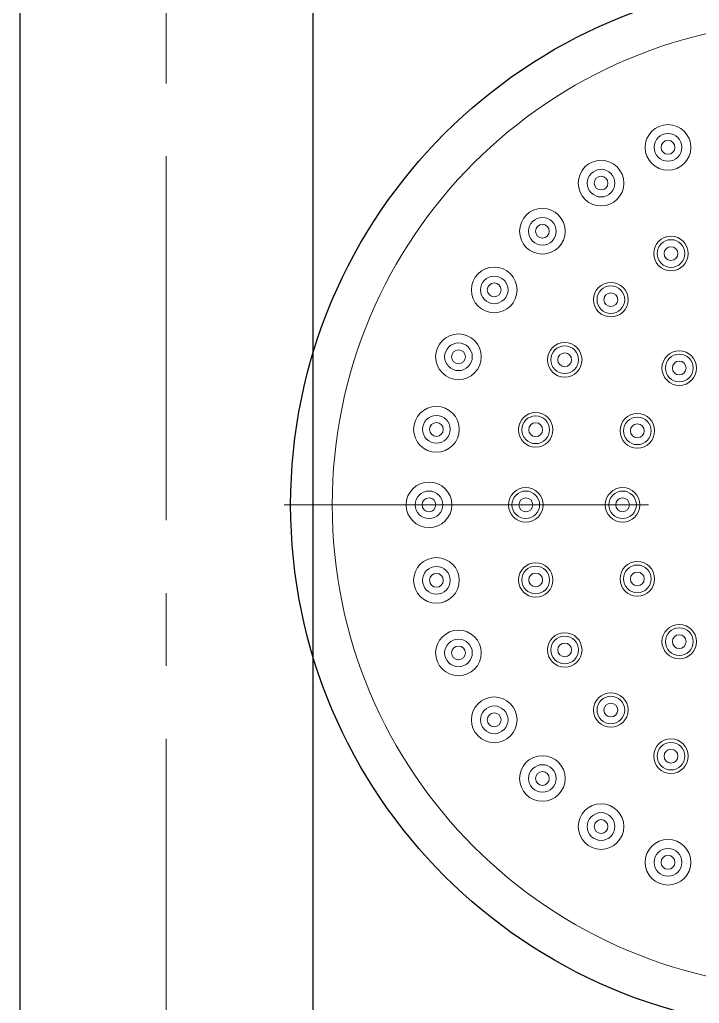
# Model space of a CAD drawing. Header units: millimetres. Extents: x 1252 to 32871, y -943 to 12244.
# Drawn here: x 22363.8 to 22423, y 7339.7 to 7425.5 of the extents above; entities that cross this region are included whole.
import ezdxf

# ---------------------------------------------------------------- set-up
doc = ezdxf.new("R2010")
doc.units = ezdxf.units.MM
doc.header["$MEASUREMENT"] = 0
doc.linetypes.add('CENTER', pattern=[50.8, 31.75, -6.35, 6.35, -6.35])
for name, color, linetype, lineweight in [('BENDA', 7, 'Continuous', 30), ('BIDANG', 7, 'Continuous', 13), ('CENTER', 9, 'CENTER', 0)]:
    doc.layers.add(name, color=color, linetype=linetype, lineweight=lineweight)

msp = doc.modelspace()

# ---------------------------------------------------------------- linework, layer by layer
at = {"layer": 'BENDA'}
for p, q in [((22363.774, 7856.346), (22363.774, 7172.275)), ((22389.317, 7856.346), (22389.317, 7172.275))]:
    msp.add_line(p, q, dxfattribs=at)
msp.add_open_spline([(22478.965, 7383.179), (22478.965, 7408.472), (22458.466, 7428.971), (22433.179, 7428.971), (22407.891, 7428.971), (22387.386, 7408.472), (22387.386, 7383.179), (22387.386, 7357.898), (22407.891, 7337.399), (22433.179, 7337.399), (22458.466, 7337.399), (22478.965, 7357.898), (22478.965, 7383.179), (22478.965, 7383.179), (22478.965, 7383.179), (22478.965, 7383.179)], degree=3, knots=[0, 0, 0, 0, 1, 1, 1, 2, 2, 2, 3, 3, 3, 4, 4, 4, 5, 5, 5, 5], dxfattribs=at)
at = {"layer": 'BIDANG'}
for points in [[(22475.353, 7383.179), (22475.353, 7406.48), (22456.473, 7425.359), (22433.179, 7425.359), (22409.884, 7425.359), (22391.004, 7406.48), (22391.004, 7383.179), (22391.004, 7359.89), (22409.884, 7341.01), (22433.179, 7341.01), (22456.473, 7341.01), (22475.353, 7359.89), (22475.353, 7383.179), (22475.353, 7383.179), (22475.353, 7383.179), (22475.353, 7383.179)], [(22422.257, 7414.35), (22422.257, 7415.446), (22421.366, 7416.343), (22420.264, 7416.343), (22419.168, 7416.343), (22418.278, 7415.446), (22418.278, 7414.35), (22418.278, 7413.254), (22419.168, 7412.37), (22420.264, 7412.37), (22421.366, 7412.37), (22422.257, 7413.254), (22422.257, 7414.35), (22422.257, 7414.35), (22422.257, 7414.35), (22422.257, 7414.35)], [(22421.472, 7414.35), (22421.472, 7415.023), (22420.93, 7415.558), (22420.264, 7415.558), (22419.604, 7415.558), (22419.062, 7415.023), (22419.062, 7414.35), (22419.062, 7413.69), (22419.604, 7413.155), (22420.264, 7413.155), (22420.93, 7413.155), (22421.472, 7413.69), (22421.472, 7414.35), (22421.472, 7414.35), (22421.472, 7414.35), (22421.472, 7414.35)], [(22420.868, 7414.35), (22420.868, 7414.687), (22420.6, 7414.961), (22420.264, 7414.961), (22419.934, 7414.961), (22419.666, 7414.687), (22419.666, 7414.35), (22419.666, 7414.027), (22419.934, 7413.753), (22420.264, 7413.753), (22420.6, 7413.753), (22420.868, 7414.027), (22420.868, 7414.35), (22420.868, 7414.35), (22420.868, 7414.35), (22420.868, 7414.35)], [(22416.422, 7411.237), (22416.422, 7412.333), (22415.532, 7413.23), (22414.436, 7413.23), (22413.334, 7413.23), (22412.443, 7412.333), (22412.443, 7411.237), (22412.443, 7410.141), (22413.334, 7409.244), (22414.436, 7409.244), (22415.532, 7409.244), (22416.422, 7410.141), (22416.422, 7411.237), (22416.422, 7411.237), (22416.422, 7411.237), (22416.422, 7411.237)], [(22415.637, 7411.237), (22415.637, 7411.897), (22415.102, 7412.445), (22414.436, 7412.445), (22413.769, 7412.445), (22413.228, 7411.897), (22413.228, 7411.237), (22413.228, 7410.564), (22413.769, 7410.029), (22414.436, 7410.029), (22415.102, 7410.029), (22415.637, 7410.564), (22415.637, 7411.237), (22415.637, 7411.237), (22415.637, 7411.237), (22415.637, 7411.237)], [(22415.033, 7411.237), (22415.033, 7411.573), (22414.766, 7411.835), (22414.436, 7411.835), (22414.099, 7411.835), (22413.832, 7411.573), (22413.832, 7411.237), (22413.832, 7410.901), (22414.099, 7410.639), (22414.436, 7410.639), (22414.766, 7410.639), (22415.033, 7410.901), (22415.033, 7411.237), (22415.033, 7411.237), (22415.033, 7411.237), (22415.033, 7411.237)], [(22411.31, 7407.04), (22411.31, 7408.136), (22410.419, 7409.033), (22409.323, 7409.033), (22408.221, 7409.033), (22407.331, 7408.136), (22407.331, 7407.04), (22407.331, 7405.944), (22408.221, 7405.047), (22409.323, 7405.047), (22410.419, 7405.047), (22411.31, 7405.944), (22411.31, 7407.04), (22411.31, 7407.04), (22411.31, 7407.04), (22411.31, 7407.04)], [(22410.525, 7407.04), (22410.525, 7407.7), (22409.983, 7408.248), (22409.323, 7408.248), (22408.657, 7408.248), (22408.115, 7407.7), (22408.115, 7407.04), (22408.115, 7406.38), (22408.657, 7405.832), (22409.323, 7405.832), (22409.983, 7405.832), (22410.525, 7406.38), (22410.525, 7407.04), (22410.525, 7407.04), (22410.525, 7407.04), (22410.525, 7407.04)], [(22409.921, 7407.04), (22409.921, 7407.376), (22409.653, 7407.638), (22409.323, 7407.638), (22408.987, 7407.638), (22408.719, 7407.376), (22408.719, 7407.04), (22408.719, 7406.704), (22408.987, 7406.442), (22409.323, 7406.442), (22409.653, 7406.442), (22409.921, 7406.704), (22409.921, 7407.04), (22409.921, 7407.04), (22409.921, 7407.04), (22409.921, 7407.04)], [(22422.032, 7405.097), (22422.032, 7405.932), (22421.36, 7406.604), (22420.526, 7406.604), (22419.691, 7406.604), (22419.019, 7405.932), (22419.019, 7405.097), (22419.019, 7404.263), (22419.691, 7403.59), (22420.526, 7403.59), (22421.36, 7403.59), (22422.032, 7404.263), (22422.032, 7405.097), (22422.032, 7405.097), (22422.032, 7405.097), (22422.032, 7405.097)], [(22421.734, 7405.097), (22421.734, 7405.757), (22421.192, 7406.305), (22420.526, 7406.305), (22419.859, 7406.305), (22419.324, 7405.757), (22419.324, 7405.097), (22419.324, 7404.437), (22419.859, 7403.889), (22420.526, 7403.889), (22421.192, 7403.889), (22421.734, 7404.437), (22421.734, 7405.097), (22421.734, 7405.097), (22421.734, 7405.097), (22421.734, 7405.097)], [(22421.13, 7405.097), (22421.13, 7405.433), (22420.862, 7405.695), (22420.526, 7405.695), (22420.196, 7405.695), (22419.922, 7405.433), (22419.922, 7405.097), (22419.922, 7404.761), (22420.196, 7404.499), (22420.526, 7404.499), (22420.862, 7404.499), (22421.13, 7404.761), (22421.13, 7405.097), (22421.13, 7405.097), (22421.13, 7405.097), (22421.13, 7405.097)], [(22407.113, 7401.922), (22407.113, 7403.03), (22406.222, 7403.914), (22405.127, 7403.914), (22404.024, 7403.914), (22403.134, 7403.03), (22403.134, 7401.922), (22403.134, 7400.826), (22404.024, 7399.941), (22405.127, 7399.941), (22406.222, 7399.941), (22407.113, 7400.826), (22407.113, 7401.922), (22407.113, 7401.922), (22407.113, 7401.922), (22407.113, 7401.922)], [(22406.328, 7401.922), (22406.328, 7402.594), (22405.793, 7403.13), (22405.127, 7403.13), (22404.46, 7403.13), (22403.919, 7402.594), (22403.919, 7401.922), (22403.919, 7401.261), (22404.46, 7400.726), (22405.127, 7400.726), (22405.793, 7400.726), (22406.328, 7401.261), (22406.328, 7401.922), (22406.328, 7401.922), (22406.328, 7401.922), (22406.328, 7401.922)], [(22405.731, 7401.922), (22405.731, 7402.258), (22405.457, 7402.532), (22405.127, 7402.532), (22404.79, 7402.532), (22404.523, 7402.258), (22404.523, 7401.922), (22404.523, 7401.598), (22404.79, 7401.324), (22405.127, 7401.324), (22405.457, 7401.324), (22405.731, 7401.598), (22405.731, 7401.922), (22405.731, 7401.922), (22405.731, 7401.922), (22405.731, 7401.922)], [(22416.789, 7401.075), (22416.789, 7401.909), (22416.117, 7402.582), (22415.283, 7402.582), (22414.454, 7402.582), (22413.782, 7401.909), (22413.782, 7401.075), (22413.782, 7400.24), (22414.454, 7399.568), (22415.283, 7399.568), (22416.117, 7399.568), (22416.789, 7400.24), (22416.789, 7401.075), (22416.789, 7401.075), (22416.789, 7401.075), (22416.789, 7401.075)], [(22416.491, 7401.075), (22416.491, 7401.747), (22415.949, 7402.283), (22415.283, 7402.283), (22414.622, 7402.283), (22414.081, 7401.747), (22414.081, 7401.075), (22414.081, 7400.415), (22414.622, 7399.867), (22415.283, 7399.867), (22415.949, 7399.867), (22416.491, 7400.415), (22416.491, 7401.075), (22416.491, 7401.075), (22416.491, 7401.075), (22416.491, 7401.075)], [(22415.887, 7401.075), (22415.887, 7401.411), (22415.619, 7401.672), (22415.283, 7401.672), (22414.953, 7401.672), (22414.685, 7401.411), (22414.685, 7401.075), (22414.685, 7400.738), (22414.953, 7400.477), (22415.283, 7400.477), (22415.619, 7400.477), (22415.887, 7400.738), (22415.887, 7401.075), (22415.887, 7401.075), (22415.887, 7401.075), (22415.887, 7401.075)], [(22403.993, 7396.093), (22403.993, 7397.189), (22403.103, 7398.086), (22402.007, 7398.086), (22400.911, 7398.086), (22400.021, 7397.189), (22400.021, 7396.093), (22400.021, 7394.997), (22400.911, 7394.101), (22402.007, 7394.101), (22403.103, 7394.101), (22403.993, 7394.997), (22403.993, 7396.093), (22403.993, 7396.093), (22403.993, 7396.093), (22403.993, 7396.093)], [(22412.773, 7395.832), (22412.773, 7396.666), (22412.094, 7397.339), (22411.266, 7397.339), (22410.432, 7397.339), (22409.759, 7396.666), (22409.759, 7395.832), (22409.759, 7394.997), (22410.432, 7394.325), (22411.266, 7394.325), (22412.094, 7394.325), (22412.773, 7394.997), (22412.773, 7395.832), (22412.773, 7395.832), (22412.773, 7395.832), (22412.773, 7395.832)], [(22403.215, 7396.093), (22403.215, 7396.766), (22402.673, 7397.301), (22402.007, 7397.301), (22401.341, 7397.301), (22400.805, 7396.766), (22400.805, 7396.093), (22400.805, 7395.433), (22401.341, 7394.885), (22402.007, 7394.885), (22402.673, 7394.885), (22403.215, 7395.433), (22403.215, 7396.093), (22403.215, 7396.093), (22403.215, 7396.093), (22403.215, 7396.093)], [(22402.611, 7396.093), (22402.611, 7396.429), (22402.337, 7396.691), (22402.007, 7396.691), (22401.677, 7396.691), (22401.403, 7396.429), (22401.403, 7396.093), (22401.403, 7395.757), (22401.677, 7395.495), (22402.007, 7395.495), (22402.337, 7395.495), (22402.611, 7395.757), (22402.611, 7396.093), (22402.611, 7396.093), (22402.611, 7396.093), (22402.611, 7396.093)], [(22412.468, 7395.832), (22412.468, 7396.504), (22411.932, 7397.04), (22411.266, 7397.04), (22410.6, 7397.04), (22410.058, 7396.504), (22410.058, 7395.832), (22410.058, 7395.172), (22410.6, 7394.636), (22411.266, 7394.636), (22411.932, 7394.636), (22412.468, 7395.172), (22412.468, 7395.832), (22412.468, 7395.832), (22412.468, 7395.832), (22412.468, 7395.832)], [(22422.755, 7395.109), (22422.755, 7395.944), (22422.082, 7396.616), (22421.248, 7396.616), (22420.42, 7396.616), (22419.741, 7395.944), (22419.741, 7395.109), (22419.741, 7394.275), (22420.42, 7393.602), (22421.248, 7393.602), (22422.082, 7393.602), (22422.755, 7394.275), (22422.755, 7395.109), (22422.755, 7395.109), (22422.755, 7395.109), (22422.755, 7395.109)], [(22411.864, 7395.832), (22411.864, 7396.168), (22411.596, 7396.442), (22411.266, 7396.442), (22410.93, 7396.442), (22410.662, 7396.168), (22410.662, 7395.832), (22410.662, 7395.508), (22410.93, 7395.234), (22411.266, 7395.234), (22411.596, 7395.234), (22411.864, 7395.508), (22411.864, 7395.832), (22411.864, 7395.832), (22411.864, 7395.832), (22411.864, 7395.832)], [(22422.456, 7395.109), (22422.456, 7395.782), (22421.914, 7396.317), (22421.248, 7396.317), (22420.582, 7396.317), (22420.046, 7395.782), (22420.046, 7395.109), (22420.046, 7394.449), (22420.582, 7393.901), (22421.248, 7393.901), (22421.914, 7393.901), (22422.456, 7394.449), (22422.456, 7395.109), (22422.456, 7395.109), (22422.456, 7395.109), (22422.456, 7395.109)], [(22421.852, 7395.109), (22421.852, 7395.446), (22421.584, 7395.72), (22421.248, 7395.72), (22420.918, 7395.72), (22420.65, 7395.446), (22420.65, 7395.109), (22420.65, 7394.773), (22420.918, 7394.512), (22421.248, 7394.512), (22421.584, 7394.512), (22421.852, 7394.773), (22421.852, 7395.109), (22421.852, 7395.109), (22421.852, 7395.109), (22421.852, 7395.109)], [(22402.075, 7389.767), (22402.075, 7390.863), (22401.185, 7391.759), (22400.089, 7391.759), (22398.987, 7391.759), (22398.096, 7390.863), (22398.096, 7389.767), (22398.096, 7388.671), (22398.987, 7387.774), (22400.089, 7387.774), (22401.185, 7387.774), (22402.075, 7388.671), (22402.075, 7389.767), (22402.075, 7389.767), (22402.075, 7389.767), (22402.075, 7389.767)], [(22401.291, 7389.767), (22401.291, 7390.427), (22400.755, 7390.975), (22400.089, 7390.975), (22399.423, 7390.975), (22398.881, 7390.427), (22398.881, 7389.767), (22398.881, 7389.094), (22399.423, 7388.559), (22400.089, 7388.559), (22400.755, 7388.559), (22401.291, 7389.094), (22401.291, 7389.767), (22401.291, 7389.767), (22401.291, 7389.767), (22401.291, 7389.767)], [(22410.245, 7389.729), (22410.245, 7390.564), (22409.566, 7391.236), (22408.738, 7391.236), (22407.904, 7391.236), (22407.231, 7390.564), (22407.231, 7389.729), (22407.231, 7388.895), (22407.904, 7388.222), (22408.738, 7388.222), (22409.566, 7388.222), (22410.245, 7388.895), (22410.245, 7389.729), (22410.245, 7389.729), (22410.245, 7389.729), (22410.245, 7389.729)], [(22409.94, 7389.729), (22409.94, 7390.402), (22409.404, 7390.937), (22408.738, 7390.937), (22408.072, 7390.937), (22407.53, 7390.402), (22407.53, 7389.729), (22407.53, 7389.069), (22408.072, 7388.521), (22408.738, 7388.521), (22409.404, 7388.521), (22409.94, 7389.069), (22409.94, 7389.729), (22409.94, 7389.729), (22409.94, 7389.729), (22409.94, 7389.729)], [(22419.1, 7389.642), (22419.1, 7390.477), (22418.427, 7391.149), (22417.593, 7391.149), (22416.758, 7391.149), (22416.086, 7390.477), (22416.086, 7389.642), (22416.086, 7388.808), (22416.758, 7388.135), (22417.593, 7388.135), (22418.427, 7388.135), (22419.1, 7388.808), (22419.1, 7389.642), (22419.1, 7389.642), (22419.1, 7389.642), (22419.1, 7389.642)], [(22418.794, 7389.642), (22418.794, 7390.302), (22418.259, 7390.838), (22417.593, 7390.838), (22416.926, 7390.838), (22416.385, 7390.302), (22416.385, 7389.642), (22416.385, 7388.97), (22416.926, 7388.434), (22417.593, 7388.434), (22418.259, 7388.434), (22418.794, 7388.97), (22418.794, 7389.642), (22418.794, 7389.642), (22418.794, 7389.642), (22418.794, 7389.642)], [(22400.687, 7389.767), (22400.687, 7390.103), (22400.419, 7390.364), (22400.089, 7390.364), (22399.753, 7390.364), (22399.485, 7390.103), (22399.485, 7389.767), (22399.485, 7389.43), (22399.753, 7389.156), (22400.089, 7389.156), (22400.419, 7389.156), (22400.687, 7389.43), (22400.687, 7389.767), (22400.687, 7389.767), (22400.687, 7389.767), (22400.687, 7389.767)], [(22409.336, 7389.729), (22409.336, 7390.066), (22409.068, 7390.34), (22408.738, 7390.34), (22408.402, 7390.34), (22408.134, 7390.066), (22408.134, 7389.729), (22408.134, 7389.406), (22408.402, 7389.132), (22408.738, 7389.132), (22409.068, 7389.132), (22409.336, 7389.406), (22409.336, 7389.729), (22409.336, 7389.729), (22409.336, 7389.729), (22409.336, 7389.729)], [(22418.197, 7389.642), (22418.197, 7389.966), (22417.923, 7390.24), (22417.593, 7390.24), (22417.263, 7390.24), (22416.989, 7389.966), (22416.989, 7389.642), (22416.989, 7389.306), (22417.263, 7389.032), (22417.593, 7389.032), (22417.923, 7389.032), (22418.197, 7389.306), (22418.197, 7389.642), (22418.197, 7389.642), (22418.197, 7389.642), (22418.197, 7389.642)], [(22401.428, 7383.179), (22401.428, 7384.287), (22400.537, 7385.171), (22399.441, 7385.171), (22398.339, 7385.171), (22397.449, 7384.287), (22397.449, 7383.179), (22397.449, 7382.083), (22398.339, 7381.199), (22399.441, 7381.199), (22400.537, 7381.199), (22401.428, 7382.083), (22401.428, 7383.179), (22401.428, 7383.179), (22401.428, 7383.179), (22401.428, 7383.179)], [(22409.379, 7383.179), (22409.379, 7384.013), (22408.707, 7384.686), (22407.873, 7384.686), (22407.044, 7384.686), (22406.366, 7384.013), (22406.366, 7383.179), (22406.366, 7382.357), (22407.044, 7381.672), (22407.873, 7381.672), (22408.707, 7381.672), (22409.379, 7382.357), (22409.379, 7383.179), (22409.379, 7383.179), (22409.379, 7383.179), (22409.379, 7383.179)], [(22417.817, 7383.179), (22417.817, 7384.013), (22417.138, 7384.686), (22416.31, 7384.686), (22415.476, 7384.686), (22414.803, 7384.013), (22414.803, 7383.179), (22414.803, 7382.357), (22415.476, 7381.672), (22416.31, 7381.672), (22417.138, 7381.672), (22417.817, 7382.357), (22417.817, 7383.179), (22417.817, 7383.179), (22417.817, 7383.179), (22417.817, 7383.179)], [(22400.643, 7383.179), (22400.643, 7383.851), (22400.101, 7384.387), (22399.441, 7384.387), (22398.775, 7384.387), (22398.233, 7383.851), (22398.233, 7383.179), (22398.233, 7382.519), (22398.775, 7381.983), (22399.441, 7381.983), (22400.101, 7381.983), (22400.643, 7382.519), (22400.643, 7383.179), (22400.643, 7383.179), (22400.643, 7383.179), (22400.643, 7383.179)], [(22400.039, 7383.179), (22400.039, 7383.515), (22399.771, 7383.789), (22399.441, 7383.789), (22399.105, 7383.789), (22398.837, 7383.515), (22398.837, 7383.179), (22398.837, 7382.855), (22399.105, 7382.581), (22399.441, 7382.581), (22399.771, 7382.581), (22400.039, 7382.855), (22400.039, 7383.179), (22400.039, 7383.179), (22400.039, 7383.179), (22400.039, 7383.179)], [(22409.081, 7383.179), (22409.081, 7383.851), (22408.539, 7384.387), (22407.873, 7384.387), (22407.206, 7384.387), (22406.671, 7383.851), (22406.671, 7383.179), (22406.671, 7382.519), (22407.206, 7381.983), (22407.873, 7381.983), (22408.539, 7381.983), (22409.081, 7382.519), (22409.081, 7383.179), (22409.081, 7383.179), (22409.081, 7383.179), (22409.081, 7383.179)], [(22408.477, 7383.179), (22408.477, 7383.515), (22408.209, 7383.789), (22407.873, 7383.789), (22407.543, 7383.789), (22407.269, 7383.515), (22407.269, 7383.179), (22407.269, 7382.855), (22407.543, 7382.581), (22407.873, 7382.581), (22408.209, 7382.581), (22408.477, 7382.855), (22408.477, 7383.179), (22408.477, 7383.179), (22408.477, 7383.179), (22408.477, 7383.179)], [(22417.512, 7383.179), (22417.512, 7383.851), (22416.976, 7384.387), (22416.31, 7384.387), (22415.644, 7384.387), (22415.102, 7383.851), (22415.102, 7383.179), (22415.102, 7382.519), (22415.644, 7381.983), (22416.31, 7381.983), (22416.976, 7381.983), (22417.512, 7382.519), (22417.512, 7383.179), (22417.512, 7383.179), (22417.512, 7383.179), (22417.512, 7383.179)], [(22416.914, 7383.179), (22416.914, 7383.515), (22416.64, 7383.789), (22416.31, 7383.789), (22415.974, 7383.789), (22415.706, 7383.515), (22415.706, 7383.179), (22415.706, 7382.855), (22415.974, 7382.581), (22416.31, 7382.581), (22416.64, 7382.581), (22416.914, 7382.855), (22416.914, 7383.179), (22416.914, 7383.179), (22416.914, 7383.179), (22416.914, 7383.179)], [(22402.075, 7376.603), (22402.075, 7377.699), (22401.185, 7378.583), (22400.089, 7378.583), (22398.987, 7378.583), (22398.096, 7377.699), (22398.096, 7376.603), (22398.096, 7375.507), (22398.987, 7374.611), (22400.089, 7374.611), (22401.185, 7374.611), (22402.075, 7375.507), (22402.075, 7376.603), (22402.075, 7376.603), (22402.075, 7376.603), (22402.075, 7376.603)], [(22401.291, 7376.603), (22401.291, 7377.263), (22400.755, 7377.811), (22400.089, 7377.811), (22399.423, 7377.811), (22398.881, 7377.263), (22398.881, 7376.603), (22398.881, 7375.931), (22399.423, 7375.395), (22400.089, 7375.395), (22400.755, 7375.395), (22401.291, 7375.931), (22401.291, 7376.603), (22401.291, 7376.603), (22401.291, 7376.603), (22401.291, 7376.603)], [(22410.245, 7376.628), (22410.245, 7377.462), (22409.566, 7378.135), (22408.738, 7378.135), (22407.904, 7378.135), (22407.231, 7377.462), (22407.231, 7376.628), (22407.231, 7375.806), (22407.904, 7375.134), (22408.738, 7375.134), (22409.566, 7375.134), (22410.245, 7375.806), (22410.245, 7376.628), (22410.245, 7376.628), (22410.245, 7376.628), (22410.245, 7376.628)], [(22409.94, 7376.628), (22409.94, 7377.301), (22409.404, 7377.836), (22408.738, 7377.836), (22408.072, 7377.836), (22407.53, 7377.301), (22407.53, 7376.628), (22407.53, 7375.968), (22408.072, 7375.432), (22408.738, 7375.432), (22409.404, 7375.432), (22409.94, 7375.968), (22409.94, 7376.628), (22409.94, 7376.628), (22409.94, 7376.628), (22409.94, 7376.628)], [(22419.1, 7376.728), (22419.1, 7377.562), (22418.427, 7378.235), (22417.593, 7378.235), (22416.758, 7378.235), (22416.086, 7377.562), (22416.086, 7376.728), (22416.086, 7375.893), (22416.758, 7375.221), (22417.593, 7375.221), (22418.427, 7375.221), (22419.1, 7375.893), (22419.1, 7376.728), (22419.1, 7376.728), (22419.1, 7376.728), (22419.1, 7376.728)], [(22418.794, 7376.728), (22418.794, 7377.388), (22418.259, 7377.936), (22417.593, 7377.936), (22416.926, 7377.936), (22416.385, 7377.388), (22416.385, 7376.728), (22416.385, 7376.068), (22416.926, 7375.52), (22417.593, 7375.52), (22418.259, 7375.52), (22418.794, 7376.068), (22418.794, 7376.728), (22418.794, 7376.728), (22418.794, 7376.728), (22418.794, 7376.728)], [(22400.687, 7376.603), (22400.687, 7376.939), (22400.419, 7377.201), (22400.089, 7377.201), (22399.753, 7377.201), (22399.485, 7376.939), (22399.485, 7376.603), (22399.485, 7376.267), (22399.753, 7375.993), (22400.089, 7375.993), (22400.419, 7375.993), (22400.687, 7376.267), (22400.687, 7376.603), (22400.687, 7376.603), (22400.687, 7376.603), (22400.687, 7376.603)], [(22409.336, 7376.628), (22409.336, 7376.964), (22409.068, 7377.238), (22408.738, 7377.238), (22408.402, 7377.238), (22408.134, 7376.964), (22408.134, 7376.628), (22408.134, 7376.304), (22408.402, 7376.03), (22408.738, 7376.03), (22409.068, 7376.03), (22409.336, 7376.304), (22409.336, 7376.628), (22409.336, 7376.628), (22409.336, 7376.628), (22409.336, 7376.628)], [(22418.197, 7376.728), (22418.197, 7377.064), (22417.923, 7377.325), (22417.593, 7377.325), (22417.263, 7377.325), (22416.989, 7377.064), (22416.989, 7376.728), (22416.989, 7376.391), (22417.263, 7376.13), (22417.593, 7376.13), (22417.923, 7376.13), (22418.197, 7376.391), (22418.197, 7376.728), (22418.197, 7376.728), (22418.197, 7376.728), (22418.197, 7376.728)], [(22422.755, 7371.26), (22422.755, 7372.082), (22422.082, 7372.755), (22421.248, 7372.755), (22420.42, 7372.755), (22419.741, 7372.082), (22419.741, 7371.26), (22419.741, 7370.426), (22420.42, 7369.754), (22421.248, 7369.754), (22422.082, 7369.754), (22422.755, 7370.426), (22422.755, 7371.26), (22422.755, 7371.26), (22422.755, 7371.26), (22422.755, 7371.26)], [(22422.456, 7371.26), (22422.456, 7371.921), (22421.914, 7372.456), (22421.248, 7372.456), (22420.582, 7372.456), (22420.046, 7371.921), (22420.046, 7371.26), (22420.046, 7370.588), (22420.582, 7370.052), (22421.248, 7370.052), (22421.914, 7370.052), (22422.456, 7370.588), (22422.456, 7371.26), (22422.456, 7371.26), (22422.456, 7371.26), (22422.456, 7371.26)], [(22403.993, 7370.277), (22403.993, 7371.373), (22403.103, 7372.257), (22402.007, 7372.257), (22400.911, 7372.257), (22400.021, 7371.373), (22400.021, 7370.277), (22400.021, 7369.168), (22400.911, 7368.284), (22402.007, 7368.284), (22403.103, 7368.284), (22403.993, 7369.168), (22403.993, 7370.277), (22403.993, 7370.277), (22403.993, 7370.277), (22403.993, 7370.277)], [(22412.773, 7370.526), (22412.773, 7371.36), (22412.094, 7372.033), (22411.266, 7372.033), (22410.432, 7372.033), (22409.759, 7371.36), (22409.759, 7370.526), (22409.759, 7369.704), (22410.432, 7369.019), (22411.266, 7369.019), (22412.094, 7369.019), (22412.773, 7369.704), (22412.773, 7370.526), (22412.773, 7370.526), (22412.773, 7370.526), (22412.773, 7370.526)], [(22412.468, 7370.526), (22412.468, 7371.198), (22411.932, 7371.734), (22411.266, 7371.734), (22410.6, 7371.734), (22410.058, 7371.198), (22410.058, 7370.526), (22410.058, 7369.866), (22410.6, 7369.33), (22411.266, 7369.33), (22411.932, 7369.33), (22412.468, 7369.866), (22412.468, 7370.526), (22412.468, 7370.526), (22412.468, 7370.526), (22412.468, 7370.526)], [(22421.852, 7371.26), (22421.852, 7371.584), (22421.584, 7371.858), (22421.248, 7371.858), (22420.918, 7371.858), (22420.65, 7371.584), (22420.65, 7371.26), (22420.65, 7370.924), (22420.918, 7370.65), (22421.248, 7370.65), (22421.584, 7370.65), (22421.852, 7370.924), (22421.852, 7371.26), (22421.852, 7371.26), (22421.852, 7371.26), (22421.852, 7371.26)], [(22403.215, 7370.277), (22403.215, 7370.937), (22402.673, 7371.472), (22402.007, 7371.472), (22401.341, 7371.472), (22400.805, 7370.937), (22400.805, 7370.277), (22400.805, 7369.604), (22401.341, 7369.069), (22402.007, 7369.069), (22402.673, 7369.069), (22403.215, 7369.604), (22403.215, 7370.277), (22403.215, 7370.277), (22403.215, 7370.277), (22403.215, 7370.277)], [(22402.611, 7370.277), (22402.611, 7370.6), (22402.337, 7370.874), (22402.007, 7370.874), (22401.677, 7370.874), (22401.403, 7370.6), (22401.403, 7370.277), (22401.403, 7369.94), (22401.677, 7369.666), (22402.007, 7369.666), (22402.337, 7369.666), (22402.611, 7369.94), (22402.611, 7370.277), (22402.611, 7370.277), (22402.611, 7370.277), (22402.611, 7370.277)], [(22411.864, 7370.526), (22411.864, 7370.862), (22411.596, 7371.136), (22411.266, 7371.136), (22410.93, 7371.136), (22410.662, 7370.862), (22410.662, 7370.526), (22410.662, 7370.202), (22410.93, 7369.928), (22411.266, 7369.928), (22411.596, 7369.928), (22411.864, 7370.202), (22411.864, 7370.526), (22411.864, 7370.526), (22411.864, 7370.526), (22411.864, 7370.526)], [(22407.113, 7364.436), (22407.113, 7365.532), (22406.222, 7366.428), (22405.127, 7366.428), (22404.024, 7366.428), (22403.134, 7365.532), (22403.134, 7364.436), (22403.134, 7363.34), (22404.024, 7362.456), (22405.127, 7362.456), (22406.222, 7362.456), (22407.113, 7363.34), (22407.113, 7364.436), (22407.113, 7364.436), (22407.113, 7364.436), (22407.113, 7364.436)], [(22416.789, 7365.295), (22416.789, 7366.117), (22416.117, 7366.802), (22415.283, 7366.802), (22414.454, 7366.802), (22413.782, 7366.117), (22413.782, 7365.295), (22413.782, 7364.461), (22414.454, 7363.788), (22415.283, 7363.788), (22416.117, 7363.788), (22416.789, 7364.461), (22416.789, 7365.295), (22416.789, 7365.295), (22416.789, 7365.295), (22416.789, 7365.295)], [(22416.491, 7365.295), (22416.491, 7365.955), (22415.949, 7366.491), (22415.283, 7366.491), (22414.622, 7366.491), (22414.081, 7365.955), (22414.081, 7365.295), (22414.081, 7364.623), (22414.622, 7364.087), (22415.283, 7364.087), (22415.949, 7364.087), (22416.491, 7364.623), (22416.491, 7365.295), (22416.491, 7365.295), (22416.491, 7365.295), (22416.491, 7365.295)], [(22406.328, 7364.436), (22406.328, 7365.108), (22405.793, 7365.644), (22405.127, 7365.644), (22404.46, 7365.644), (22403.919, 7365.108), (22403.919, 7364.436), (22403.919, 7363.776), (22404.46, 7363.228), (22405.127, 7363.228), (22405.793, 7363.228), (22406.328, 7363.776), (22406.328, 7364.436), (22406.328, 7364.436), (22406.328, 7364.436), (22406.328, 7364.436)], [(22415.887, 7365.295), (22415.887, 7365.619), (22415.619, 7365.893), (22415.283, 7365.893), (22414.953, 7365.893), (22414.685, 7365.619), (22414.685, 7365.295), (22414.685, 7364.959), (22414.953, 7364.685), (22415.283, 7364.685), (22415.619, 7364.685), (22415.887, 7364.959), (22415.887, 7365.295), (22415.887, 7365.295), (22415.887, 7365.295), (22415.887, 7365.295)], [(22405.731, 7364.436), (22405.731, 7364.772), (22405.457, 7365.046), (22405.127, 7365.046), (22404.79, 7365.046), (22404.523, 7364.772), (22404.523, 7364.436), (22404.523, 7364.1), (22404.79, 7363.838), (22405.127, 7363.838), (22405.457, 7363.838), (22405.731, 7364.1), (22405.731, 7364.436), (22405.731, 7364.436), (22405.731, 7364.436), (22405.731, 7364.436)], [(22422.032, 7361.273), (22422.032, 7362.095), (22421.36, 7362.779), (22420.526, 7362.779), (22419.691, 7362.779), (22419.019, 7362.095), (22419.019, 7361.273), (22419.019, 7360.438), (22419.691, 7359.766), (22420.526, 7359.766), (22421.36, 7359.766), (22422.032, 7360.438), (22422.032, 7361.273), (22422.032, 7361.273), (22422.032, 7361.273), (22422.032, 7361.273)], [(22421.734, 7361.273), (22421.734, 7361.933), (22421.192, 7362.468), (22420.526, 7362.468), (22419.859, 7362.468), (22419.324, 7361.933), (22419.324, 7361.273), (22419.324, 7360.6), (22419.859, 7360.065), (22420.526, 7360.065), (22421.192, 7360.065), (22421.734, 7360.6), (22421.734, 7361.273), (22421.734, 7361.273), (22421.734, 7361.273), (22421.734, 7361.273)], [(22411.31, 7359.33), (22411.31, 7360.426), (22410.419, 7361.31), (22409.323, 7361.31), (22408.221, 7361.31), (22407.331, 7360.426), (22407.331, 7359.33), (22407.331, 7358.221), (22408.221, 7357.337), (22409.323, 7357.337), (22410.419, 7357.337), (22411.31, 7358.221), (22411.31, 7359.33), (22411.31, 7359.33), (22411.31, 7359.33), (22411.31, 7359.33)], [(22421.13, 7361.273), (22421.13, 7361.596), (22420.862, 7361.87), (22420.526, 7361.87), (22420.196, 7361.87), (22419.922, 7361.596), (22419.922, 7361.273), (22419.922, 7360.936), (22420.196, 7360.662), (22420.526, 7360.662), (22420.862, 7360.662), (22421.13, 7360.936), (22421.13, 7361.273), (22421.13, 7361.273), (22421.13, 7361.273), (22421.13, 7361.273)], [(22410.525, 7359.33), (22410.525, 7359.99), (22409.983, 7360.525), (22409.323, 7360.525), (22408.657, 7360.525), (22408.115, 7359.99), (22408.115, 7359.33), (22408.115, 7358.657), (22408.657, 7358.122), (22409.323, 7358.122), (22409.983, 7358.122), (22410.525, 7358.657), (22410.525, 7359.33), (22410.525, 7359.33), (22410.525, 7359.33), (22410.525, 7359.33)], [(22409.921, 7359.33), (22409.921, 7359.654), (22409.653, 7359.928), (22409.323, 7359.928), (22408.987, 7359.928), (22408.719, 7359.654), (22408.719, 7359.33), (22408.719, 7358.994), (22408.987, 7358.72), (22409.323, 7358.72), (22409.653, 7358.72), (22409.921, 7358.994), (22409.921, 7359.33), (22409.921, 7359.33), (22409.921, 7359.33), (22409.921, 7359.33)], [(22416.422, 7355.133), (22416.422, 7356.229), (22415.532, 7357.113), (22414.436, 7357.113), (22413.334, 7357.113), (22412.443, 7356.229), (22412.443, 7355.133), (22412.443, 7354.037), (22413.334, 7353.14), (22414.436, 7353.14), (22415.532, 7353.14), (22416.422, 7354.037), (22416.422, 7355.133), (22416.422, 7355.133), (22416.422, 7355.133), (22416.422, 7355.133)], [(22415.637, 7355.133), (22415.637, 7355.793), (22415.102, 7356.341), (22414.436, 7356.341), (22413.769, 7356.341), (22413.228, 7355.793), (22413.228, 7355.133), (22413.228, 7354.46), (22413.769, 7353.925), (22414.436, 7353.925), (22415.102, 7353.925), (22415.637, 7354.46), (22415.637, 7355.133), (22415.637, 7355.133), (22415.637, 7355.133), (22415.637, 7355.133)], [(22415.033, 7355.133), (22415.033, 7355.457), (22414.766, 7355.731), (22414.436, 7355.731), (22414.099, 7355.731), (22413.832, 7355.457), (22413.832, 7355.133), (22413.832, 7354.797), (22414.099, 7354.523), (22414.436, 7354.523), (22414.766, 7354.523), (22415.033, 7354.797), (22415.033, 7355.133), (22415.033, 7355.133), (22415.033, 7355.133), (22415.033, 7355.133)], [(22422.257, 7352.007), (22422.257, 7353.115), (22421.366, 7354), (22420.264, 7354), (22419.168, 7354), (22418.278, 7353.115), (22418.278, 7352.007), (22418.278, 7350.911), (22419.168, 7350.027), (22420.264, 7350.027), (22421.366, 7350.027), (22422.257, 7350.911), (22422.257, 7352.007), (22422.257, 7352.007), (22422.257, 7352.007), (22422.257, 7352.007)], [(22421.472, 7352.007), (22421.472, 7352.68), (22420.93, 7353.215), (22420.264, 7353.215), (22419.604, 7353.215), (22419.062, 7352.68), (22419.062, 7352.007), (22419.062, 7351.347), (22419.604, 7350.811), (22420.264, 7350.811), (22420.93, 7350.811), (22421.472, 7351.347), (22421.472, 7352.007), (22421.472, 7352.007), (22421.472, 7352.007), (22421.472, 7352.007)], [(22420.868, 7352.007), (22420.868, 7352.343), (22420.6, 7352.617), (22420.264, 7352.617), (22419.934, 7352.617), (22419.666, 7352.343), (22419.666, 7352.007), (22419.666, 7351.683), (22419.934, 7351.409), (22420.264, 7351.409), (22420.6, 7351.409), (22420.868, 7351.683), (22420.868, 7352.007), (22420.868, 7352.007), (22420.868, 7352.007), (22420.868, 7352.007)]]:
    msp.add_open_spline(points, degree=3, knots=[0, 0, 0, 0, 1, 1, 1, 2, 2, 2, 3, 3, 3, 4, 4, 4, 5, 5, 5, 5], dxfattribs=at)
at = {"layer": 'CENTER'}
for p, q in [((22376.545, 8124.786), (22376.545, 6657.039)), ((22386.826, 7383.179), (22479.637, 7383.179))]:
    msp.add_line(p, q, dxfattribs=at)

doc.saveas('drawing.dxf')
